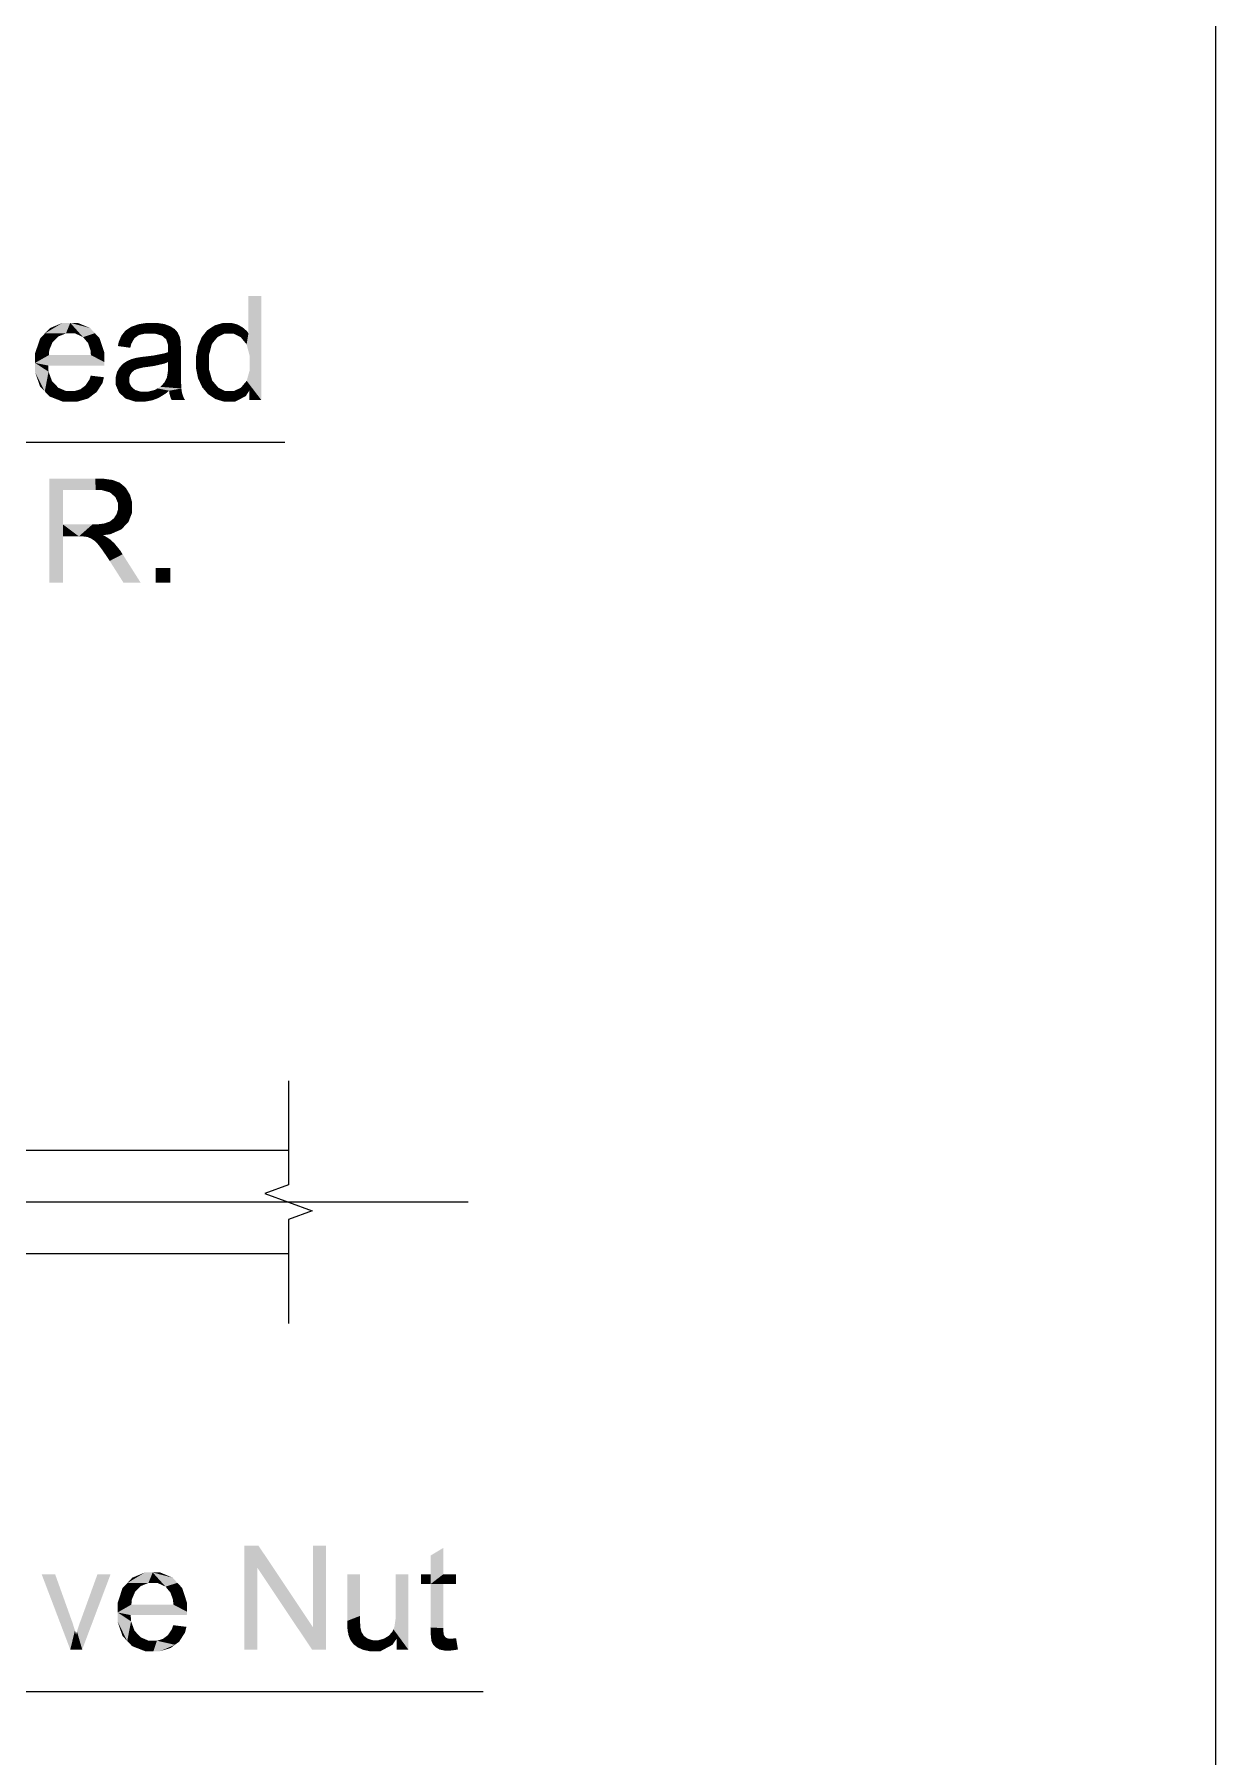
# Model space of a CAD drawing. Header units: millimetres. Extents: x 2 to 579, y 1 to 405.
# Drawn here: x 267.36 to 282.7, y 83.61 to 105.97 of the extents above; entities that cross this region are included whole.
import ezdxf

# ---------------------------------------------------------------- set-up
doc = ezdxf.new("R2010")
doc.units = ezdxf.units.MM
doc.linetypes.add('XKITLINE00', pattern=[0])
doc.layers.add('LinkedObject', color=7, linetype='Continuous', lineweight=0)

# ---------------------------------------------------------------- blocks, each defined once
blk = doc.blocks.new('*A4')
at = {"layer": 'LinkedObject'}
for points in [[(270.303, 102.573), (270.137, 102.089), (270.137, 102.573)], [(270.303, 102.573), (270.152, 101.798), (270.137, 102.089)], [(270.152, 101.798), (270.303, 102.573), (270.303, 101.223)], [(267.72, 102.224), (267.492, 102.087), (267.556, 102.155)], [(267.822, 102.224), (267.492, 102.087), (267.72, 102.224)], [(267.766, 102.087), (267.492, 102.087), (267.822, 102.224)], [(267.766, 102.087), (267.822, 102.224), (267.823, 102.087)], [(267.822, 102.224), (267.886, 102.087), (267.823, 102.087)], [(268.08, 102.157), (267.822, 102.224), (267.92, 102.224)], [(268.142, 102.09), (267.822, 102.224), (268.08, 102.157)], [(267.988, 102.039), (267.822, 102.224), (268.142, 102.09)], [(267.886, 102.087), (267.822, 102.224), (267.988, 102.039)], [(268.659, 102.189), (268.712, 102.066), (268.611, 102.172)], [(268.818, 102.224), (268.659, 102.189), (268.707, 102.206)], [(268.798, 102.086), (268.659, 102.189), (268.818, 102.224)], [(268.712, 102.066), (268.659, 102.189), (268.798, 102.086)], [(268.798, 102.086), (268.818, 102.224), (268.857, 102.086)], [(268.857, 102.086), (268.818, 102.224), (268.919, 102.086)], [(268.881, 102.224), (268.919, 102.086), (268.818, 102.224)], [(269.045, 102.209), (268.881, 102.224), (268.944, 102.224)], [(269.084, 102.194), (268.881, 102.224), (269.045, 102.209)], [(269.013, 102.058), (268.881, 102.224), (269.084, 102.194)], [(268.919, 102.086), (268.881, 102.224), (269.013, 102.058)], [(269.013, 102.058), (269.084, 102.194), (269.045, 102.03)], [(269.045, 102.03), (269.084, 102.194), (269.069, 102.009)], [(269.084, 102.194), (269.092, 101.938), (269.069, 102.009)], [(269.2, 102.12), (269.092, 101.938), (269.084, 102.194)], [(269.181, 102.142), (269.084, 102.194), (269.124, 102.179)], [(269.2, 102.12), (269.084, 102.194), (269.181, 102.142)], [(269.699, 102.192), (269.829, 102.086), (269.65, 102.16)], [(269.808, 102.224), (269.829, 102.086), (269.699, 102.192)], [(269.868, 102.224), (269.829, 102.086), (269.808, 102.224)], [(269.829, 102.086), (269.868, 102.224), (269.884, 102.086)], [(269.868, 102.224), (269.941, 102.086), (269.884, 102.086)], [(269.912, 102.224), (269.941, 102.086), (269.868, 102.224)], [(269.99, 102.205), (269.941, 102.086), (269.912, 102.224)], [(270.025, 102.186), (269.941, 102.086), (269.99, 102.205)], [(270.025, 102.186), (270.036, 102.039), (269.941, 102.086)], [(270.059, 102.167), (270.036, 102.039), (270.025, 102.186)], [(267.492, 102.087), (267.365, 101.828), (267.429, 102.019)], [(267.592, 101.973), (267.365, 101.828), (267.492, 102.087)], [(267.549, 101.87), (267.365, 101.828), (267.592, 101.973)], [(267.492, 102.087), (267.631, 102.011), (267.592, 101.973)], [(267.631, 102.011), (267.492, 102.087), (267.67, 102.049)], [(267.67, 102.049), (267.492, 102.087), (267.766, 102.087)], [(267.988, 102.039), (268.142, 102.09), (268.028, 101.991)], [(268.142, 102.09), (268.054, 101.961), (268.028, 101.991)], [(268.054, 101.961), (268.142, 102.09), (268.085, 101.868)], [(268.085, 101.868), (268.142, 102.09), (268.266, 101.835)], [(268.266, 101.835), (268.142, 102.09), (268.204, 102.023)], [(268.513, 102.091), (268.44, 101.923), (268.487, 102.059)], [(268.656, 102.025), (268.44, 101.923), (268.513, 102.091)], [(268.487, 102.059), (268.44, 101.923), (268.451, 101.975)], [(268.615, 101.953), (268.44, 101.923), (268.656, 102.025)], [(268.538, 102.123), (268.712, 102.066), (268.513, 102.091)], [(268.656, 102.025), (268.513, 102.091), (268.684, 102.045)], [(268.684, 102.045), (268.513, 102.091), (268.712, 102.066)], [(268.611, 102.172), (268.712, 102.066), (268.538, 102.123)], [(269.092, 101.861), (269.255, 101.986), (269.091, 101.844)], [(269.091, 101.844), (269.255, 101.986), (269.092, 101.715)], [(269.218, 102.098), (269.092, 101.938), (269.2, 102.12)], [(269.244, 102.041), (269.092, 101.938), (269.218, 102.098)], [(269.251, 102.007), (269.092, 101.938), (269.244, 102.041)], [(269.092, 101.938), (269.251, 102.007), (269.255, 101.986)], [(269.092, 101.938), (269.255, 101.986), (269.092, 101.887)], [(269.092, 101.887), (269.255, 101.986), (269.092, 101.883)], [(269.092, 101.883), (269.255, 101.986), (269.092, 101.861)], [(269.259, 101.91), (269.092, 101.715), (269.255, 101.986)], [(269.504, 101.977), (269.455, 101.712), (269.48, 101.918)], [(269.662, 101.951), (269.455, 101.712), (269.504, 101.977)], [(269.528, 102.037), (269.699, 101.996), (269.504, 101.977)], [(269.504, 101.977), (269.699, 101.996), (269.662, 101.951)], [(269.601, 102.128), (269.699, 101.996), (269.528, 102.037)], [(269.736, 102.041), (269.601, 102.128), (269.65, 102.16)], [(269.699, 101.996), (269.601, 102.128), (269.736, 102.041)], [(269.65, 102.16), (269.829, 102.086), (269.736, 102.041)], [(270.115, 102.119), (270.036, 102.039), (270.059, 102.167)], [(270.137, 102.089), (270.036, 102.039), (270.115, 102.119)], [(270.036, 102.039), (270.137, 102.089), (270.074, 101.992)], [(270.074, 101.992), (270.137, 102.089), (270.113, 101.945)], [(270.137, 102.089), (270.152, 101.798), (270.113, 101.945)], [(267.365, 101.828), (267.549, 101.87), (267.545, 101.806)], [(267.545, 101.806), (267.365, 101.704), (267.365, 101.828)], [(267.545, 101.806), (268.266, 101.714), (267.365, 101.704)], [(268.09, 101.806), (268.266, 101.714), (267.545, 101.806)], [(268.085, 101.868), (268.266, 101.835), (268.09, 101.806)], [(268.266, 101.714), (268.09, 101.806), (268.266, 101.835)], [(268.44, 101.923), (268.615, 101.953), (268.602, 101.901)], [(268.616, 101.753), (268.656, 101.61), (268.556, 101.726)], [(268.649, 101.762), (268.656, 101.61), (268.616, 101.753)], [(268.673, 101.769), (268.698, 101.628), (268.649, 101.762)], [(268.656, 101.61), (268.649, 101.762), (268.677, 101.619)], [(268.677, 101.619), (268.649, 101.762), (268.698, 101.628)], [(268.747, 101.781), (268.77, 101.645), (268.673, 101.769)], [(268.673, 101.769), (268.77, 101.645), (268.698, 101.628)], [(268.796, 101.787), (268.821, 101.652), (268.747, 101.781)], [(268.747, 101.781), (268.821, 101.652), (268.77, 101.645)], [(268.896, 101.799), (268.912, 101.665), (268.796, 101.787)], [(268.796, 101.787), (268.912, 101.665), (268.821, 101.652)], [(269.044, 101.828), (269.092, 101.715), (268.896, 101.799)], [(268.896, 101.799), (269.092, 101.715), (268.912, 101.665)], [(269.091, 101.844), (269.092, 101.715), (269.044, 101.828)], [(269.259, 101.854), (269.091, 101.654), (269.092, 101.715)], [(269.259, 101.633), (269.091, 101.654), (269.259, 101.854)], [(269.259, 101.854), (269.092, 101.715), (269.259, 101.91)], [(269.625, 101.809), (269.455, 101.712), (269.662, 101.951)], [(269.48, 101.918), (269.455, 101.712), (269.455, 101.785)], [(269.455, 101.712), (269.625, 101.809), (269.625, 101.711)], [(270.152, 101.798), (270.303, 101.223), (270.152, 101.698)], [(268.266, 101.707), (267.365, 101.704), (268.266, 101.714)], [(268.265, 101.685), (267.365, 101.704), (268.266, 101.707)], [(267.365, 101.704), (267.491, 101.334), (267.365, 101.585)], [(267.54, 101.59), (267.491, 101.334), (267.365, 101.704)], [(267.54, 101.59), (267.365, 101.704), (267.535, 101.67)], [(268.265, 101.67), (267.365, 101.704), (268.265, 101.685)], [(267.535, 101.67), (267.365, 101.704), (268.265, 101.67)], [(267.365, 101.585), (267.491, 101.334), (267.428, 101.4)], [(267.586, 101.466), (267.491, 101.334), (267.54, 101.59)], [(268.019, 101.41), (268.26, 101.518), (268.165, 101.326)], [(268.07, 101.487), (268.26, 101.518), (268.019, 101.41)], [(268.26, 101.518), (268.07, 101.487), (268.088, 101.539)], [(268.165, 101.326), (268.26, 101.518), (268.24, 101.442)], [(268.444, 101.613), (268.412, 101.482), (268.428, 101.583)], [(268.6, 101.547), (268.412, 101.482), (268.444, 101.613)], [(268.428, 101.583), (268.412, 101.482), (268.412, 101.517)], [(268.588, 101.508), (268.412, 101.482), (268.6, 101.547)], [(268.461, 101.642), (268.611, 101.565), (268.444, 101.613)], [(268.444, 101.613), (268.611, 101.565), (268.6, 101.547)], [(268.503, 101.69), (268.611, 101.565), (268.461, 101.642)], [(268.623, 101.583), (268.503, 101.69), (268.53, 101.708)], [(268.611, 101.565), (268.503, 101.69), (268.623, 101.583)], [(268.556, 101.726), (268.656, 101.61), (268.53, 101.708)], [(268.53, 101.708), (268.656, 101.61), (268.623, 101.583)], [(268.912, 101.665), (269.092, 101.715), (269.047, 101.696)], [(268.992, 101.394), (269.259, 101.518), (269.265, 101.372)], [(269.047, 101.452), (269.259, 101.518), (268.992, 101.394)], [(269.064, 101.488), (269.259, 101.518), (269.047, 101.452)], [(269.259, 101.518), (269.064, 101.488), (269.078, 101.516)], [(269.078, 101.516), (269.259, 101.633), (269.259, 101.518)], [(269.091, 101.599), (269.259, 101.633), (269.078, 101.516)], [(269.259, 101.633), (269.091, 101.599), (269.091, 101.654)], [(269.455, 101.712), (269.625, 101.618), (269.455, 101.637)], [(269.625, 101.618), (269.455, 101.712), (269.625, 101.711)], [(269.455, 101.637), (269.625, 101.618), (269.482, 101.504)], [(269.482, 101.504), (269.625, 101.618), (269.509, 101.446)], [(269.509, 101.446), (269.625, 101.618), (269.665, 101.477)], [(270.152, 101.607), (270.303, 101.223), (270.114, 101.471)], [(270.152, 101.698), (270.303, 101.223), (270.152, 101.607)], [(267.491, 101.334), (267.586, 101.466), (267.554, 101.268)], [(267.627, 101.424), (267.554, 101.268), (267.586, 101.466)], [(267.668, 101.381), (267.554, 101.268), (267.627, 101.424)], [(267.668, 101.381), (267.831, 101.202), (267.554, 101.268)], [(267.77, 101.338), (267.831, 101.202), (267.668, 101.381)], [(267.831, 101.338), (267.831, 101.202), (267.77, 101.338)], [(267.876, 101.338), (268.11, 101.285), (267.831, 101.202)], [(267.876, 101.338), (267.831, 101.202), (267.831, 101.338)], [(267.954, 101.362), (268.11, 101.285), (267.876, 101.338)], [(267.986, 101.386), (268.165, 101.326), (267.954, 101.362)], [(268.11, 101.285), (267.954, 101.362), (268.165, 101.326)], [(268.019, 101.41), (268.165, 101.326), (267.986, 101.386)], [(268.412, 101.482), (268.588, 101.508), (268.588, 101.486)], [(268.588, 101.453), (268.412, 101.482), (268.588, 101.486)], [(268.412, 101.482), (268.588, 101.453), (268.412, 101.42)], [(268.412, 101.42), (268.588, 101.453), (268.455, 101.32)], [(268.455, 101.32), (268.588, 101.453), (268.498, 101.28)], [(268.498, 101.28), (268.588, 101.453), (268.614, 101.398)], [(268.614, 101.398), (268.541, 101.241), (268.498, 101.28)], [(268.639, 101.375), (268.541, 101.241), (268.614, 101.398)], [(268.664, 101.353), (268.541, 101.241), (268.639, 101.375)], [(268.541, 101.241), (268.664, 101.353), (268.665, 101.202)], [(268.745, 101.202), (268.664, 101.353), (268.737, 101.331)], [(268.665, 101.202), (268.664, 101.353), (268.745, 101.202)], [(268.737, 101.331), (268.794, 101.202), (268.745, 101.202)], [(268.785, 101.331), (268.794, 101.202), (268.737, 101.331)], [(268.833, 101.331), (268.794, 101.202), (268.785, 101.331)], [(268.794, 101.202), (268.833, 101.331), (268.885, 101.218)], [(268.928, 101.234), (268.833, 101.331), (268.918, 101.352)], [(268.885, 101.218), (268.833, 101.331), (268.928, 101.234)], [(269.106, 101.343), (268.918, 101.352), (268.955, 101.373)], [(269.059, 101.305), (268.918, 101.352), (269.106, 101.343)], [(268.97, 101.25), (268.918, 101.352), (269.059, 101.305)], [(268.928, 101.234), (268.918, 101.352), (268.97, 101.25)], [(268.992, 101.394), (269.265, 101.372), (268.955, 101.373)], [(269.265, 101.372), (269.106, 101.343), (268.955, 101.373)], [(269.106, 101.343), (269.265, 101.372), (269.109, 101.309)], [(269.109, 101.309), (269.265, 101.372), (269.27, 101.341)], [(269.27, 101.341), (269.126, 101.249), (269.109, 101.309)], [(269.275, 101.31), (269.126, 101.249), (269.27, 101.341)], [(269.275, 101.31), (269.139, 101.223), (269.126, 101.249)], [(269.296, 101.251), (269.139, 101.223), (269.275, 101.31)], [(269.665, 101.477), (269.612, 101.298), (269.509, 101.446)], [(269.509, 101.446), (269.612, 101.298), (269.536, 101.388)], [(269.704, 101.431), (269.612, 101.298), (269.665, 101.477)], [(269.612, 101.298), (269.704, 101.431), (269.661, 101.266)], [(269.661, 101.266), (269.704, 101.431), (269.744, 101.384)], [(269.744, 101.384), (269.876, 101.202), (269.661, 101.266)], [(269.837, 101.338), (269.876, 101.202), (269.744, 101.384)], [(269.876, 101.202), (269.837, 101.338), (269.891, 101.338)], [(269.876, 101.202), (270.149, 101.347), (269.966, 101.202)], [(269.946, 101.338), (270.149, 101.347), (269.876, 101.202)], [(269.946, 101.338), (269.876, 101.202), (269.891, 101.338)], [(270.038, 101.382), (270.149, 101.347), (269.946, 101.338)], [(269.966, 101.202), (270.149, 101.347), (270.103, 101.274)], [(270.149, 101.347), (270.038, 101.382), (270.076, 101.427)], [(270.114, 101.471), (270.149, 101.347), (270.076, 101.427)], [(270.114, 101.471), (270.303, 101.223), (270.149, 101.347)], [(270.149, 101.347), (270.303, 101.223), (270.149, 101.223)], [(267.554, 101.268), (267.831, 101.202), (267.724, 101.202)], [(267.831, 101.202), (268.11, 101.285), (267.916, 101.202)], [(267.916, 101.202), (268.11, 101.285), (268.056, 101.243)], [(269.139, 101.223), (269.296, 101.251), (269.312, 101.223)], [(269.661, 101.266), (269.876, 101.202), (269.71, 101.234)], [(269.71, 101.234), (269.876, 101.202), (269.817, 101.202)], [(267.727, 99.607), (267.549, 98.853), (267.549, 100.203)], [(267.549, 100.203), (267.727, 100.054), (267.727, 99.607)], [(268.153, 100.054), (267.549, 100.203), (268.146, 100.203)], [(267.727, 100.054), (267.549, 100.203), (268.153, 100.054)], [(268.146, 100.203), (268.228, 100.054), (268.153, 100.054)], [(268.373, 100.184), (268.146, 100.203), (268.236, 100.203)], [(268.42, 100.166), (268.146, 100.203), (268.373, 100.184)], [(268.338, 100.023), (268.146, 100.203), (268.42, 100.166)], [(268.228, 100.054), (268.146, 100.203), (268.338, 100.023)], [(268.42, 100.166), (268.373, 99.992), (268.338, 100.023)], [(268.467, 100.148), (268.373, 99.992), (268.42, 100.166)], [(268.373, 99.992), (268.467, 100.148), (268.408, 99.962)], [(268.408, 99.962), (268.467, 100.148), (268.57, 100.038)], [(268.57, 100.038), (268.442, 99.883), (268.408, 99.962)], [(268.598, 99.992), (268.442, 99.883), (268.57, 100.038)], [(268.626, 99.89), (268.442, 99.883), (268.598, 99.992)], [(268.57, 100.038), (268.467, 100.148), (268.542, 100.084)], [(268.424, 99.742), (268.533, 99.592), (268.406, 99.714)], [(268.424, 99.742), (268.626, 99.834), (268.533, 99.592)], [(268.442, 99.802), (268.626, 99.834), (268.424, 99.742)], [(268.626, 99.834), (268.442, 99.883), (268.626, 99.89)], [(268.442, 99.883), (268.626, 99.834), (268.442, 99.835)], [(268.626, 99.834), (268.442, 99.802), (268.442, 99.835)], [(268.533, 99.592), (268.626, 99.834), (268.579, 99.641)], [(268.579, 99.641), (268.626, 99.834), (268.626, 99.762)], [(267.727, 99.607), (267.727, 99.452), (267.549, 98.853)], [(267.934, 99.452), (267.727, 99.607), (268.11, 99.607)], [(267.727, 99.452), (267.727, 99.607), (267.934, 99.452)], [(267.934, 99.452), (268.11, 99.607), (267.968, 99.452)], [(267.968, 99.452), (268.11, 99.607), (268.018, 99.449)], [(268.018, 99.449), (268.11, 99.607), (268.033, 99.446)], [(268.033, 99.446), (268.11, 99.607), (268.054, 99.441)], [(268.054, 99.441), (268.11, 99.607), (268.094, 99.423)], [(268.094, 99.423), (268.11, 99.607), (268.171, 99.607)], [(268.094, 99.423), (268.171, 99.607), (268.114, 99.41)], [(268.171, 99.607), (268.246, 99.467), (268.114, 99.41)], [(268.267, 99.62), (268.246, 99.467), (268.171, 99.607)], [(268.246, 99.467), (268.267, 99.62), (268.343, 99.48)], [(268.301, 99.633), (268.533, 99.592), (268.267, 99.62)], [(268.487, 99.543), (268.267, 99.62), (268.533, 99.592)], [(268.343, 99.48), (268.267, 99.62), (268.487, 99.543)], [(268.336, 99.645), (268.533, 99.592), (268.301, 99.633)], [(268.533, 99.592), (268.336, 99.645), (268.388, 99.686)], [(268.406, 99.714), (268.533, 99.592), (268.388, 99.686)], [(267.549, 98.853), (267.727, 99.452), (267.727, 98.853)], [(268.114, 99.41), (268.246, 99.467), (268.134, 99.397)], [(268.246, 99.467), (268.18, 99.352), (268.134, 99.397)], [(268.282, 99.45), (268.18, 99.352), (268.246, 99.467)], [(268.18, 99.352), (268.282, 99.45), (268.205, 99.32)], [(268.205, 99.32), (268.282, 99.45), (268.23, 99.287)], [(268.23, 99.287), (268.282, 99.45), (268.354, 99.4)], [(268.354, 99.4), (268.294, 99.194), (268.23, 99.287)], [(268.354, 99.4), (268.282, 99.45), (268.335, 99.416)], [(268.393, 99.364), (268.294, 99.194), (268.354, 99.4)], [(268.467, 99.274), (268.294, 99.194), (268.393, 99.364)], [(268.294, 99.194), (268.467, 99.274), (268.334, 99.133)], [(268.334, 99.133), (268.467, 99.274), (268.502, 99.22)], [(268.334, 99.133), (268.502, 99.22), (268.512, 98.853)], [(268.512, 98.853), (268.502, 99.22), (268.735, 98.853)], [(269.121, 99.042), (268.932, 98.853), (268.932, 99.042)], [(269.121, 98.853), (268.932, 98.853), (269.121, 99.042)], [(270.083, 86.349), (270.254, 86.058), (270.083, 84.999)], [(270.254, 86.058), (270.083, 86.349), (270.266, 86.349)], [(270.254, 86.058), (270.266, 86.349), (270.962, 84.999)], [(270.962, 84.999), (270.266, 86.349), (270.974, 85.289)], [(271.145, 86.349), (270.974, 85.289), (270.974, 86.349)], [(271.145, 84.999), (270.974, 85.289), (271.145, 86.349)], [(272.669, 86.319), (272.503, 85.977), (272.503, 86.219)], [(272.503, 85.977), (272.669, 86.319), (272.503, 85.849)], [(272.669, 85.977), (272.503, 85.849), (272.669, 86.319)], [(267.625, 85.977), (267.822, 84.999), (267.45, 85.977)], [(267.835, 85.391), (267.822, 84.999), (267.625, 85.977)], [(268.346, 85.977), (267.959, 85.38), (268.176, 85.977)], [(267.977, 84.999), (267.959, 85.38), (268.346, 85.977)], [(268.564, 85.863), (268.437, 85.603), (268.5, 85.795)], [(268.664, 85.748), (268.437, 85.603), (268.564, 85.863)], [(268.792, 85.999), (268.564, 85.863), (268.627, 85.931)], [(268.893, 85.999), (268.564, 85.863), (268.792, 85.999)], [(268.837, 85.863), (268.564, 85.863), (268.893, 85.999)], [(268.564, 85.863), (268.702, 85.786), (268.664, 85.748)], [(268.702, 85.786), (268.564, 85.863), (268.741, 85.824)], [(268.741, 85.824), (268.564, 85.863), (268.837, 85.863)], [(268.837, 85.863), (268.893, 85.999), (268.894, 85.863)], [(268.893, 85.999), (268.957, 85.863), (268.894, 85.863)], [(269.151, 85.932), (268.893, 85.999), (268.991, 85.999)], [(269.213, 85.865), (268.893, 85.999), (269.151, 85.932)], [(269.06, 85.815), (268.893, 85.999), (269.213, 85.865)], [(268.957, 85.863), (268.893, 85.999), (269.06, 85.815)], [(269.06, 85.815), (269.213, 85.865), (269.099, 85.767)], [(269.213, 85.865), (269.125, 85.736), (269.099, 85.767)], [(269.125, 85.736), (269.213, 85.865), (269.156, 85.644)], [(269.156, 85.644), (269.213, 85.865), (269.337, 85.611)], [(269.337, 85.611), (269.213, 85.865), (269.275, 85.799)], [(270.083, 84.999), (270.254, 86.058), (270.254, 84.999)], [(271.586, 85.977), (271.42, 85.371), (271.42, 85.977)], [(271.586, 85.435), (271.42, 85.371), (271.586, 85.977)], [(272.213, 85.977), (272.047, 85.454), (272.047, 85.977)], [(272.213, 84.999), (272.047, 85.454), (272.213, 85.977)], [(272.38, 85.977), (272.503, 85.849), (272.38, 85.849)], [(272.503, 85.977), (272.503, 85.849), (272.38, 85.977)], [(272.669, 85.849), (272.503, 85.849), (272.669, 85.977)], [(272.834, 85.849), (272.669, 85.977), (272.834, 85.977)], [(272.669, 85.849), (272.669, 85.977), (272.834, 85.849)], [(268.621, 85.646), (268.437, 85.603), (268.664, 85.748)], [(268.437, 85.603), (268.621, 85.646), (268.616, 85.582)], [(269.156, 85.644), (269.337, 85.611), (269.162, 85.582)], [(272.503, 85.285), (272.669, 85.849), (272.669, 85.276)], [(272.503, 85.849), (272.669, 85.849), (272.503, 85.285)], [(268.616, 85.582), (268.437, 85.48), (268.437, 85.603)], [(268.616, 85.582), (269.337, 85.49), (268.437, 85.48)], [(269.337, 85.482), (268.437, 85.48), (269.337, 85.49)], [(269.337, 85.46), (268.437, 85.48), (269.337, 85.482)], [(268.437, 85.48), (268.562, 85.109), (268.437, 85.361)], [(268.612, 85.365), (268.562, 85.109), (268.437, 85.48)], [(268.612, 85.365), (268.437, 85.48), (268.607, 85.446)], [(269.336, 85.446), (268.437, 85.48), (269.337, 85.46)], [(268.607, 85.446), (268.437, 85.48), (269.336, 85.446)], [(269.162, 85.582), (269.337, 85.49), (268.616, 85.582)], [(269.337, 85.49), (269.162, 85.582), (269.337, 85.611)], [(271.42, 85.371), (271.586, 85.435), (271.586, 85.37)], [(272.047, 85.454), (272.213, 84.999), (272.047, 85.391)], [(267.852, 85.344), (267.822, 84.999), (267.835, 85.391)], [(267.883, 85.245), (267.822, 84.999), (267.852, 85.344)], [(267.898, 85.194), (267.822, 84.999), (267.883, 85.245)], [(267.898, 85.194), (267.977, 84.999), (267.822, 84.999)], [(267.909, 85.233), (267.977, 84.999), (267.898, 85.194)], [(267.939, 85.326), (267.977, 84.999), (267.909, 85.233)], [(267.959, 85.38), (267.977, 84.999), (267.939, 85.326)], [(268.437, 85.361), (268.562, 85.109), (268.5, 85.175)], [(268.657, 85.242), (268.562, 85.109), (268.612, 85.365)], [(268.562, 85.109), (268.657, 85.242), (268.625, 85.043)], [(268.698, 85.199), (268.625, 85.043), (268.657, 85.242)], [(268.739, 85.156), (268.625, 85.043), (268.698, 85.199)], [(269.09, 85.185), (269.332, 85.293), (269.237, 85.101)], [(269.141, 85.262), (269.332, 85.293), (269.09, 85.185)], [(269.332, 85.293), (269.141, 85.262), (269.16, 85.315)], [(269.237, 85.101), (269.332, 85.293), (269.312, 85.218)], [(270.974, 85.289), (271.145, 84.999), (270.962, 84.999)], [(271.42, 85.371), (271.586, 85.37), (271.42, 85.318)], [(271.586, 85.37), (271.425, 85.241), (271.42, 85.318)], [(271.591, 85.283), (271.425, 85.241), (271.586, 85.37)], [(271.425, 85.241), (271.591, 85.283), (271.431, 85.217)], [(271.431, 85.217), (271.591, 85.283), (271.597, 85.26)], [(271.604, 85.227), (271.431, 85.217), (271.597, 85.26)], [(271.431, 85.217), (271.604, 85.227), (271.438, 85.18)], [(271.438, 85.18), (271.604, 85.227), (271.463, 85.119)], [(271.463, 85.119), (271.604, 85.227), (271.482, 85.094)], [(271.482, 85.094), (271.604, 85.227), (271.637, 85.176)], [(272.064, 85.143), (271.96, 85.178), (272.006, 85.23)], [(272.02, 85.262), (272.213, 84.999), (272.006, 85.23)], [(272.006, 85.23), (272.213, 84.999), (272.064, 85.143)], [(272.033, 85.295), (272.213, 84.999), (272.02, 85.262)], [(272.047, 85.391), (272.213, 84.999), (272.033, 85.295)], [(272.669, 85.276), (272.503, 85.21), (272.503, 85.285)], [(272.669, 85.241), (272.503, 85.21), (272.669, 85.276)], [(272.669, 85.241), (272.523, 85.089), (272.503, 85.21)], [(272.503, 85.21), (272.523, 85.089), (272.513, 85.112)], [(272.673, 85.195), (272.523, 85.089), (272.669, 85.241)], [(272.523, 85.089), (272.673, 85.195), (272.682, 85.175)], [(268.739, 85.156), (268.902, 84.977), (268.625, 85.043)], [(268.625, 85.043), (268.902, 84.977), (268.795, 84.977)], [(268.841, 85.113), (268.902, 84.977), (268.739, 85.156)], [(268.902, 85.113), (268.902, 84.977), (268.841, 85.113)], [(268.948, 85.113), (269.182, 85.06), (268.902, 84.977)], [(268.948, 85.113), (268.902, 84.977), (268.902, 85.113)], [(268.902, 84.977), (269.182, 85.06), (268.987, 84.977)], [(269.026, 85.137), (269.182, 85.06), (268.948, 85.113)], [(268.987, 84.977), (269.182, 85.06), (269.127, 85.019)], [(269.058, 85.161), (269.237, 85.101), (269.026, 85.137)], [(269.182, 85.06), (269.026, 85.137), (269.237, 85.101)], [(269.09, 85.185), (269.237, 85.101), (269.058, 85.161)], [(271.482, 85.094), (271.637, 85.176), (271.5, 85.069)], [(271.5, 85.069), (271.637, 85.176), (271.555, 85.027)], [(271.555, 85.027), (271.637, 85.176), (271.593, 85.01)], [(271.593, 85.01), (271.637, 85.176), (271.663, 85.157)], [(271.688, 85.139), (271.593, 85.01), (271.663, 85.157)], [(271.593, 85.01), (271.688, 85.139), (271.63, 84.994)], [(271.63, 84.994), (271.688, 85.139), (271.711, 84.977)], [(271.754, 84.977), (271.688, 85.139), (271.75, 85.12)], [(271.711, 84.977), (271.688, 85.139), (271.754, 84.977)], [(271.788, 85.12), (271.754, 84.977), (271.75, 85.12)], [(271.825, 85.12), (272.007, 85.06), (271.754, 84.977)], [(271.825, 85.12), (271.754, 84.977), (271.788, 85.12)], [(271.754, 84.977), (272.007, 85.06), (271.852, 84.977)], [(271.895, 85.139), (272.007, 85.06), (271.825, 85.12)], [(271.927, 85.158), (272.007, 85.06), (271.895, 85.139)], [(271.96, 85.178), (272.007, 85.06), (271.927, 85.158)], [(272.007, 85.06), (271.96, 85.178), (272.064, 85.143)], [(272.064, 85.143), (272.213, 84.999), (272.064, 84.999)], [(272.523, 85.089), (272.682, 85.175), (272.533, 85.066)], [(272.533, 85.066), (272.682, 85.175), (272.568, 85.028)], [(272.568, 85.028), (272.682, 85.175), (272.593, 85.014)], [(272.593, 85.014), (272.682, 85.175), (272.696, 85.158)], [(272.696, 85.158), (272.618, 84.999), (272.593, 85.014)], [(272.706, 85.152), (272.618, 84.999), (272.696, 85.158)], [(272.716, 85.146), (272.618, 84.999), (272.706, 85.152)], [(272.618, 84.999), (272.716, 85.146), (272.688, 84.985)], [(272.688, 84.985), (272.716, 85.146), (272.733, 84.985)], [(272.733, 84.985), (272.716, 85.146), (272.744, 85.14)], [(272.744, 85.14), (272.761, 84.985), (272.733, 84.985)], [(272.762, 85.14), (272.761, 84.985), (272.744, 85.14)], [(272.762, 85.14), (272.823, 84.993), (272.761, 84.985)], [(272.776, 85.14), (272.823, 84.993), (272.762, 85.14)], [(272.823, 84.993), (272.776, 85.14), (272.812, 85.143)], [(272.858, 85), (272.812, 85.143), (272.834, 85.146)], [(272.823, 84.993), (272.812, 85.143), (272.858, 85)]]:
    blk.add_hatch(color=7, dxfattribs=at).paths.add_polyline_path(points, flags=17)
at = {"layer": 'LinkedObject', "color": 2, "linetype": 'XKITLINE00', "lineweight": 0}
blk.add_line((282.7, 140.437), (282.7, 68.945), dxfattribs=at)
at = {"layer": 'LinkedObject', "color": 6, "linetype": 'XKITLINE00', "lineweight": 0}
for p, q in [((270.61, 100.671), (258.199, 100.671)), ((259.816, 90.81), (272.989, 90.81))]:
    blk.add_line(p, q, dxfattribs=at)
at = {"layer": 'LinkedObject', "color": 7, "linetype": 'XKITLINE00', "lineweight": 0}
for p, q in [((270.657, 92.382), (270.657, 91.032)), ((241.523, 91.484), (270.657, 91.484)), ((270.657, 91.032), (270.348, 90.92)), ((270.348, 90.92), (270.966, 90.695)), ((270.966, 90.695), (270.657, 90.582)), ((270.657, 90.582), (270.657, 89.232)), ((270.657, 90.135), (241.523, 90.135))]:
    blk.add_line(p, q, dxfattribs=at)
at = {"layer": 'LinkedObject', "color": 1, "linetype": 'XKITLINE00', "lineweight": 0}
blk.add_line((262.71, 84.453), (273.184, 84.453), dxfattribs=at)

msp = doc.modelspace()

# ---------------------------------------------------------------- block references
at = {"lineweight": 0}
msp.add_blockref('*A4', (0, 0), dxfattribs=at)

doc.saveas('drawing.dxf')
